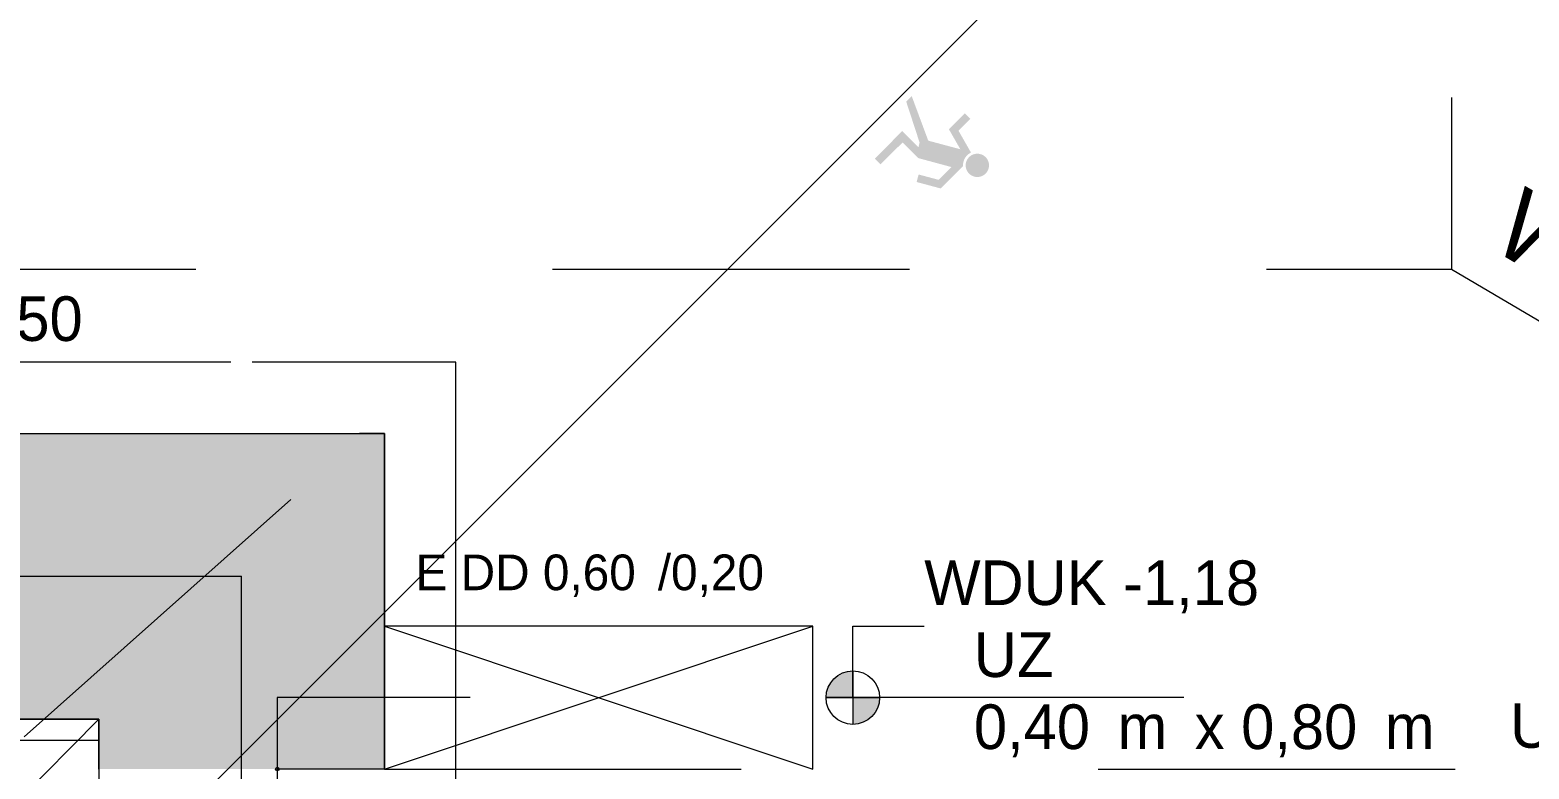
# Model space of a CAD drawing. Header units: metres. Extents: x -14 to 130, y -38 to 4.
# Drawn here: x 9.774 to 11.873, y -23.92 to -22.885 of the extents above; entities that cross this region are included whole.
import ezdxf

# ---------------------------------------------------------------- set-up
doc = ezdxf.new("R2010")
doc.units = ezdxf.units.M
doc.header["$MEASUREMENT"] = 0
for name, pattern in [('Schnittlinie', [0.006, 0.003, -0.0015, 0, -0.0015]), ('Strichlinie eng', [0.002, 0.0015, -0.0005]), ('Untersicht', [0.001, 0.0005, -0.0005])]:
    doc.linetypes.add(name, pattern=pattern)
for name, color, linetype in [('-1._KG PP_3_210 Decke', 7, 'Continuous'), ('-1._KG PP_3_250 Träger Unterzug', 7, 'Continuous'), ('-1._KG PP_3_270 Deckendurchbruchsymbol', 7, 'Continuous'), ('-1._KG PP_3_430 Aufzug', 7, 'Continuous'), ('-1._KG PP_3_851 Marker Schnitt', 7, 'Continuous'), ('-1._KG PP_3_945 Einreichplan Beschriftung', 7, 'Continuous'), ('-1._KG PP_3_Kataster Grenzpunkte_Grenzpunkt (GP) Hausecke_Kennzeichen', 7, 'Continuous'), ('-1._KG PP_3_Kataster Grenzpunkte_Grenzpunkt (GP) Hausecke_Punktnummer', 7, 'Continuous'), ('-1._KG PP_3_Kataster Grundstücke_Grundstück', 7, 'Continuous')]:
    doc.layers.add(name, color=color, linetype=linetype)
doc.styles.add('ERSTELLTER_STIL_5', font='')
doc.styles.get('ERSTELLTER_STIL_5').set_extended_font_data('Eurostile')
doc.linetypes.add('GAS', pattern='A,0,[1,415_260415_PP_VA_1_2 -1 KG1.Shx,S=0.186508,R=0,X=0,Y=0],-26.5,0', length=26.5)

msp = doc.modelspace()

# ---------------------------------------------------------------- hatches: boundary and pattern name
at = {"layer": '-1._KG PP_3_250 Träger Unterzug', "linetype": 'Continuous', "lineweight": 0, "true_color": 0x060c00}
for points in [[(7.475, -23.45), (7.875, -23.85), (9.87, -23.85), (10.27, -23.45)], [(9.87, -23.92), (10.27, -23.92), (10.27, -23.45), (9.87, -23.85)]]:
    msp.add_hatch(color=98, dxfattribs=at).paths.add_polyline_path(points)
at = {"layer": '-1._KG PP_3_Kataster Grenzpunkte_Grenzpunkt (GP) Hausecke_Kennzeichen', "linetype": 'Continuous', "lineweight": 13, "true_color": 0xff6400}
for points in [[(10.9263, -23.82), (10.9263, -23.7825), (10.9119, -23.7854), (10.8998, -23.7935), (10.8916, -23.8056), (10.8888, -23.82)], [(10.9263, -23.82), (10.9263, -23.8575), (10.9406, -23.8546), (10.9528, -23.8465), (10.9609, -23.8344), (10.9638, -23.82)]]:
    msp.add_hatch(color=30, dxfattribs=at).paths.add_polyline_path(points)
at = {"layer": '-1._KG PP_3_Kataster Grenzpunkte_Grenzpunkt (GP) Hausecke_Punktnummer', "linetype": 'Continuous', "lineweight": 13, "true_color": 0x7e7f7f}
for points in [[(11.0645, -23.0767), (11.0466, -23.0946), (11.0184, -23.0871), (11.0156, -23.0976), (11.0495, -23.1067), (11.0806, -23.0756, -0.301997), (11.0917, -23.0563), (11.0743, -23.0258), (11.0909, -23.0092), (11.0832, -23.0015), (11.0609, -23.0238), (11.0768, -23.0517), (11.0319, -23.0397), (11.0087, -22.9772), (11.001, -22.9849), (11.0198, -23.0425), (11.0182, -23.0488), (10.9955, -23.0262), (10.957, -23.0648), (10.9651, -23.0729), (10.996, -23.0421), (11.0182, -23.0642)], [(11.1122, -23.0627, 1), (11.0891, -23.0859, 1)]]:
    msp.add_hatch(color=8, dxfattribs=at).paths.add_polyline_path(points)

# ---------------------------------------------------------------- linework, layer by layer
at = {"layer": '-1._KG PP_3_210 Decke', "color": 8, "linetype": 'Untersicht', "lineweight": 13, "ltscale": 1000, "flags": 128}
msp.add_lwpolyline([(0.1831, -14.47), (0.185, -14.9998), (0.185, -21.895), (3.305, -21.895), (3.305, -22.165), (4.905, -22.165), (4.905, -24.32), (7.875, -24.32), (7.875, -23.85), (9.87, -23.85), (9.87, -24.32), (13.0067, -24.32), (12.9484, -23.92), (12.865, -23.92), (12.865, -21.895), (18.7604, -21.895), (18.7621, -21.495), (18.7694, -20.4274), (14.6603, -20.4274), (15.32, -17.3819), (15.32, -14.87), (15.32, -14.47)], close=True, dxfattribs=at)
at = {"layer": '-1._KG PP_3_210 Decke', "color": 7, "linetype": 'Untersicht', "lineweight": 13, "ltscale": 1000, "true_color": 0xf4f4f4, "flags": 128}
msp.add_lwpolyline([(7.625, -26.27), (10.12, -26.27), (10.12, -23.92), (10.27, -23.92), (10.27, -23.45), (7.475, -23.45), (7.475, -24.32), (7.625, -24.32)], close=True, dxfattribs=at)
at = {"layer": '-1._KG PP_3_250 Träger Unterzug', "color": 76, "linetype": 'GAS', "lineweight": 13, "ltscale": 1000, "true_color": 0x3f7f02}
for p in [(7.675, -23.65), (10.07, -24.32)]:
    msp.add_line(p, (10.07, -23.65), dxfattribs=at)
at = {"layer": '-1._KG PP_3_250 Träger Unterzug', "color": 76, "linetype": 'Continuous', "lineweight": 13, "ltscale": 1000, "true_color": 0x3f7f02, "flags": 128}
for points in [[(7.475, -23.45), (10.27, -23.45)], [(10.27, -23.92), (10.27, -23.45)], [(7.875, -23.85), (9.87, -23.85)], [(9.87, -23.92), (9.87, -23.85)]]:
    msp.add_lwpolyline(points, dxfattribs=at)
at = {"layer": '-1._KG PP_3_270 Deckendurchbruchsymbol', "color": 7, "linetype": 'Strichlinie eng', "lineweight": 13, "ltscale": 1000}
for p, q in [((10.27, -23.92), (10.87, -23.72)), ((10.27, -23.72), (10.87, -23.92)), ((7.875, -25.87), (9.87, -23.85))]:
    msp.add_line(p, q, dxfattribs=at)
at = {"layer": '-1._KG PP_3_270 Deckendurchbruchsymbol', "color": 7, "linetype": 'Strichlinie eng', "lineweight": 13, "ltscale": 1000, "flags": 128}
for points in [[(10.87, -23.92), (10.87, -23.72), (10.27, -23.72), (10.27, -23.92)], [(9.87, -25.87), (9.87, -23.85), (7.875, -23.85), (7.875, -25.87)]]:
    msp.add_lwpolyline(points, close=True, dxfattribs=at)
at = {"layer": '-1._KG PP_3_430 Aufzug', "color": 8, "linetype": 'Untersicht', "lineweight": 13, "ltscale": 1000, "flags": 128}
for points in [[(9.82, -23.88), (9.69, -23.88)], [(9.87, -23.88), (9.82, -23.88)], [(9.87, -23.88), (9.87, -24.01)]]:
    msp.add_lwpolyline(points, dxfattribs=at)
at = {"layer": '-1._KG PP_3_851 Marker Schnitt', "color": 7, "linetype": 'Schnittlinie', "lineweight": 13, "ltscale": 1000}
msp.add_line((11.63, -5.7741), (11.63, -35.645), dxfattribs=at)
at = {"layer": '-1._KG PP_3_Kataster Grenzpunkte_Grenzpunkt (GP) Hausecke_Kennzeichen', "color": 30, "linetype": 'Continuous', "lineweight": 13, "ltscale": 1000, "true_color": 0xff6400}
for p, q in [((12.7053, -23.7762), (11.765, -23.22)), ((10.9263, -23.82), (10.9263, -23.72)), ((10.9263, -23.72), (11.0263, -23.72)), ((10.9263, -23.7825), (10.9263, -23.8575)), ((10.8888, -23.82), (10.9638, -23.82))]:
    msp.add_line(p, q, dxfattribs=at)
at = {"layer": '-1._KG PP_3_Kataster Grenzpunkte_Grenzpunkt (GP) Hausecke_Kennzeichen', "color": 30, "linetype": 'Untersicht', "lineweight": 13, "ltscale": 1000, "true_color": 0xff6400}
msp.add_line((7.525, -25.87), (10.355, -23.35), dxfattribs=at)
at = {"layer": '-1._KG PP_3_Kataster Grenzpunkte_Grenzpunkt (GP) Hausecke_Kennzeichen', "color": 30, "linetype": 'Continuous', "lineweight": 13, "ltscale": 1000, "true_color": 0xff6400}
msp.add_circle((10.9263, -23.82), 0.0375, dxfattribs=at)
at = {"layer": '-1._KG PP_3_Kataster Grenzpunkte_Grenzpunkt (GP) Hausecke_Kennzeichen', "color": 7, "linetype": 'Continuous', "lineweight": 13, "ltscale": 1000}
msp.add_circle((10.12, -23.92), 0.0025, dxfattribs=at)
at = {"layer": '-1._KG PP_3_Kataster Grenzpunkte_Grenzpunkt (GP) Hausecke_Punktnummer', "color": 8, "linetype": 'Continuous', "lineweight": 13, "ltscale": 1000, "true_color": 0x7e7f7f}
msp.add_line((15.7175, -18.2533), (9.1926, -24.7782), dxfattribs=at)
at = {"layer": '-1._KG PP_3_Kataster Grundstücke_Grundstück', "color": 30, "linetype": 'Untersicht', "lineweight": 13, "ltscale": 1000, "true_color": 0xff6400, "flags": 128}
for points in [[(14.5807, -20.795), (11.765, -20.795), (11.765, -23.22), (6.0051, -23.22), (6.0051, -20.795), (0.8535, -20.795)], [(10.27, -23.92), (12.465, -23.92), (12.465, -21.995), (14.5878, -21.995), (14.5878, -21.895), (12.5948, -21.895), (12.5948, -21.495), (18.3632, -21.495), (18.3677, -20.795)], [(10.205, -25.87), (10.205, -24.42), (10.37, -24.42), (10.37, -23.35), (7.375, -23.35), (7.375, -24.42), (7.525, -24.42), (7.525, -25.87)], [(10.225, -24.42), (10.37, -24.42), (10.37, -23.35), (7.375, -23.35), (7.375, -24.42)], [(7.475, -23.45), (10.27, -23.45)], [(10.27, -23.45), (10.27, -23.92)], [(10.27, -23.92), (10.12, -23.92), (10.12, -24.32)]]:
    msp.add_lwpolyline(points, dxfattribs=at)
msp.add_lwpolyline([(10.12, -24.42), (13.955, -24.42), (13.955, -23.82), (10.12, -23.82)], close=True, dxfattribs=at)

# ---------------------------------------------------------------- texts
at = {"layer": '-1._KG PP_3_270 Deckendurchbruchsymbol', "color": 1, "linetype": 'Continuous', "lineweight": 0, "insert": (10.57, -23.6841), "char_height": 0.05, "attachment_point": 8, "style": 'ERSTELLTER_STIL_5'}
msp.add_mtext('\\A1;{\\pqc;\\pt0;\\fEurostile|b0|i0|c0|p0;\\W1.000000;E DD 0,60\\fEurostile|b0|i0|c0|p0;\\W1.000000;\\A1{\\H.66x;\\S^  ;}\\fEurostile|b0|i0|c0|p0;\\W1.000000; /0,20\\fEurostile|b0|i0|c0|p0;\\W1.000000;\\A1{\\H.66x;\\S^  ;}\\fEurostile|b0|i0|c0|p0;\\W1.000000;\\fEurostile|b0|i0|c0|p0;\\W1.000000;\\A1{\\H.66x;\\S^  ;}}', dxfattribs=at)
at = {"layer": '-1._KG PP_3_945 Einreichplan Beschriftung', "color": 7, "linetype": 'Continuous', "lineweight": 13, "char_height": 0.0625, "style": 'ERSTELLTER_STIL_5'}
for s, insert, attachment_point in [('\\A1;{\\pql;\\pt0,1;\\fEurostile|b0|i0|c0|p0;\\W1.000000;UZ\\fEurostile|b0|i0|c0|p0;\\W1.000000;\\A1{\\H.66x;\\S^  ;}\\fEurostile|b0|i0|c0|p0;\\W1.000000;\\fEurostile|b0|i0|c0|p0;\\W1.000000;\\A1{\\H.66x;\\S^  ;}\\fEurostile|b0|i0|c0|p0;\\W1.000000;\\fEurostile|b0|i0|c0|p0;\\W1.000000;\\fEurostile|b0|i0|c0|p0;\\W1.000000;\\fEurostile|b0|i0|c0|p0;\\W1.000000;\\fEurostile|b0|i0|c0|p0;\\W1.000000;\\fEurostile|b0|i0|c0|p0;\\W1.000000;\\fEurostile|b0|i0|c0|p0;\\W1.000000;\\A1{\\H.66x;\\S^  ;}\\fEurostile|b0|i0|c0|p0;\\W1.000000;\\fEurostile|b0|i0|c0|p0;\\W1.000000;\\A1{\\H.66x;\\S^  ;}\\fEurostile|b0|i0|c0|p0;\\W1.000000;\\fEurostile|b0|i0|c0|p0;\\W1.000000;\\fEurostile|b0|i0|c0|p0;\\W1.000000;\\fEurostile|b0|i0|c0|p0;\\W1.000000;\\fEurostile|b0|i0|c0|p0;\\W1.000000;\\fEurostile|b0|i0|c0|p0;\\W1.000000;\\fEurostile|b0|i0|c0|p0;\\W1.000000;\\A1{\\H.66x;\\S^  ;}\\fEurostile|b0|i0|c0|p0;\\W1.000000;\\fEurostile|b0|i0|c0|p0;\\W1.000000;\\A1{\\H.66x;\\S^  ;}\\fEurostile|b0|i0|c0|p0;\\W1.000000;\\fEurostile|b0|i0|c0|p0;\\W1.000000;\\fEurostile|b0|i0|c0|p0;\\W1.000000;\\fEurostile|b0|i0|c0|p0;\\W1.000000;\\fEurostile|b0|i0|c0|p0;\\W1.000000;\\fEurostile|b0|i0|c0|p0;\\W1.000000;\\fEurostile|b0|i0|c0|p0;\\W1.000000;\\A1{\\H.66x;\\S^  ;}\\fEurostile|b0|i0|c0|p0;\\W1.000000;\\fEurostile|b0|i0|c0|p0;\\W1.000000;\\A1{\\H.66x;\\S^  ;}\\fEurostile|b0|i0|c0|p0;\\W1.000000;\\fEurostile|b0|i0|c0|p0;\\W1.000000;\\fEurostile|b0|i0|c0|p0;\\W1.000000;\\fEurostile|b0|i0|c0|p0;\\W1.000000;\\fEurostile|b0|i0|c0|p0;\\W1.000000;\\fEurostile|b0|i0|c0|p0;\\W1.000000;\\fEurostile|b0|i0|c0|p0;\\W1.000000;\\A1{\\H.66x;\\S^  ;}\\fEurostile|b0|i0|c0|p0;\\W1.000000;\\fEurostile|b0|i0|c0|p0;\\W1.000000;\\A1{\\H.66x;\\S^  ;}\\fEurostile|b0|i0|c0|p0;\\W1.000000;\\fEurostile|b0|i0|c0|p0;\\W1.000000;\\fEurostile|b0|i0|c0|p0;\\W1.000000;\\fEurostile|b0|i0|c0|p0;\\W1.000000;\\fEurostile|b0|i0|c0|p0;\\W1.000000;\\fEurostile|b0|i0|c0|p0;\\W1.000000;\\fEurostile|b0|i0|c0|p0;\\W1.000000;\\A1{\\H.66x;\\S^  ;}\\fEurostile|b0|i0|c0|p0;\\W1.000000;}', (11.0958, -23.7286), 1), ('\\A1;{\\pql;\\pt0,1;\\fEurostile|b0|i0|c0|p0;\\W1.000000;0,40\\fEurostile|b0|i0|c0|p0;\\W1.000000;\\A1{\\H.66x;\\S^  ;}\\fEurostile|b0|i0|c0|p0;\\W1.000000; m\\fEurostile|b0|i0|c0|p0;\\W1.000000;\\A1{\\H.66x;\\S^  ;}\\fEurostile|b0|i0|c0|p0;\\W1.000000; x \\fEurostile|b0|i0|c0|p0;\\W1.000000;\\fEurostile|b0|i0|c0|p0;\\W1.000000;\\fEurostile|b0|i0|c0|p0;\\W1.000000;\\fEurostile|b0|i0|c0|p0;\\W1.000000;\\fEurostile|b0|i0|c0|p0;\\W1.000000;0,80\\fEurostile|b0|i0|c0|p0;\\W1.000000;\\A1{\\H.66x;\\S^  ;}\\fEurostile|b0|i0|c0|p0;\\W1.000000; m\\fEurostile|b0|i0|c0|p0;\\W1.000000;\\A1{\\H.66x;\\S^  ;}\\fEurostile|b0|i0|c0|p0;\\W1.000000;\\fEurostile|b0|i0|c0|p0;\\W1.000000;\\fEurostile|b0|i0|c0|p0;\\W1.000000;\\fEurostile|b0|i0|c0|p0;\\W1.000000;\\fEurostile|b0|i0|c0|p0;\\W1.000000;\\fEurostile|b0|i0|c0|p0;\\W1.000000;\\fEurostile|b0|i0|c0|p0;\\W1.000000;\\A1{\\H.66x;\\S^  ;}\\fEurostile|b0|i0|c0|p0;\\W1.000000;\\fEurostile|b0|i0|c0|p0;\\W1.000000;\\A1{\\H.66x;\\S^  ;}\\fEurostile|b0|i0|c0|p0;\\W1.000000;\\fEurostile|b0|i0|c0|p0;\\W1.000000;\\fEurostile|b0|i0|c0|p0;\\W1.000000;\\fEurostile|b0|i0|c0|p0;\\W1.000000;\\fEurostile|b0|i0|c0|p0;\\W1.000000;\\fEurostile|b0|i0|c0|p0;\\W1.000000;\\fEurostile|b0|i0|c0|p0;\\W1.000000;\\A1{\\H.66x;\\S^  ;}\\fEurostile|b0|i0|c0|p0;\\W1.000000;\\fEurostile|b0|i0|c0|p0;\\W1.000000;\\A1{\\H.66x;\\S^  ;}\\fEurostile|b0|i0|c0|p0;\\W1.000000;\\fEurostile|b0|i0|c0|p0;\\W1.000000;\\fEurostile|b0|i0|c0|p0;\\W1.000000;\\fEurostile|b0|i0|c0|p0;\\W1.000000;\\fEurostile|b0|i0|c0|p0;\\W1.000000;\\fEurostile|b0|i0|c0|p0;\\W1.000000;\\fEurostile|b0|i0|c0|p0;\\W1.000000;\\A1{\\H.66x;\\S^  ;}\\fEurostile|b0|i0|c0|p0;\\W1.000000;\\fEurostile|b0|i0|c0|p0;\\W1.000000;\\A1{\\H.66x;\\S^  ;}\\fEurostile|b0|i0|c0|p0;\\W1.000000;\\fEurostile|b0|i0|c0|p0;\\W1.000000;\\fEurostile|b0|i0|c0|p0;\\W1.000000;\\fEurostile|b0|i0|c0|p0;\\W1.000000;\\fEurostile|b0|i0|c0|p0;\\W1.000000;\\fEurostile|b0|i0|c0|p0;\\W1.000000;\\fEurostile|b0|i0|c0|p0;\\W1.000000;\\A1{\\H.66x;\\S^  ;}\\fEurostile|b0|i0|c0|p0;\\W1.000000;}', (11.0958, -23.8295), 1), ('\\A1;{\\pql;\\fEurostile|b0|i0|c0|p0;\\W1.000000;UK \\fEurostile|b0|i0|c0|p0;\\W1.000000;-1,13}', (11.8469, -23.9019), 7)]:
    msp.add_mtext(s, dxfattribs=dict(at, insert=insert, attachment_point=attachment_point))
at = {"layer": '-1._KG PP_3_Kataster Grenzpunkte_Grenzpunkt (GP) Hausecke_Kennzeichen', "color": 30, "linetype": 'Continuous', "lineweight": 13, "true_color": 0xff6400, "insert": (11.7844, -23.2424), "char_height": 0.1, "attachment_point": 4, "rotation": 329.3934, "style": 'ERSTELLTER_STIL_5'}
msp.add_mtext('\\A1;{\\pql;\\fEurostile|b0|i0|c0|p0;\\W1.000000;\\fEurostile|b0|i0|c0|p0;\\W1.000000;\\fEurostile|b0|i0|c0|p0;\\W1.000000;WD\\fEurostile|b0|i0|c0|p0;\\W1.000000;\\A1{\\H.66x;\\S^  ;}\\fEurostile|b0|i0|c0|p0;\\W1.000000;\\fEurostile|b0|i0|c0|p0;\\W1.000000;\\P\\pql;\\fEurostile|b0|i0|c0|p0;\\W1.000000;\\fEurostile|b0|i0|c0|p0;\\W1.000000;\\fEurostile|b0|i0|c0|p0;\\W1.000000;\\fEurostile|b0|i0|c0|p0;\\W1.000000;\\A1{\\H.66x;\\S^  ;}\\fEurostile|b0|i0|c0|p0;\\W1.000000;\\fEurostile|b0|i0|c0|p0;\\W1.000000;}', dxfattribs=at)
at = {"layer": '-1._KG PP_3_Kataster Grenzpunkte_Grenzpunkt (GP) Hausecke_Kennzeichen', "color": 7, "linetype": 'Continuous', "lineweight": 13, "insert": (9.4062, -23.3319), "char_height": 0.0625, "attachment_point": 7, "style": 'ERSTELLTER_STIL_5'}
msp.add_mtext('\\A1;{\\pql;\\fEurostile|b0|i0|c0|p0;\\W1.000000;UZ\\fEurostile|b0|i0|c0|p0;\\W1.000000;UK \\fEurostile|b0|i0|c0|p0;\\W1.000000;-1,50}', dxfattribs=at)
at = {"layer": '-1._KG PP_3_Kataster Grenzpunkte_Grenzpunkt (GP) Hausecke_Kennzeichen', "color": 30, "linetype": 'Continuous', "lineweight": 13, "true_color": 0xff6400, "insert": (11.0263, -23.7019), "char_height": 0.0625, "attachment_point": 7, "style": 'ERSTELLTER_STIL_5'}
msp.add_mtext('\\A1;{\\pql;\\fEurostile|b0|i0|c0|p0;\\W1.000000;WD\\fEurostile|b0|i0|c0|p0;\\W1.000000;UK \\fEurostile|b0|i0|c0|p0;\\W1.000000;-1,18}', dxfattribs=at)

doc.saveas('drawing.dxf')
